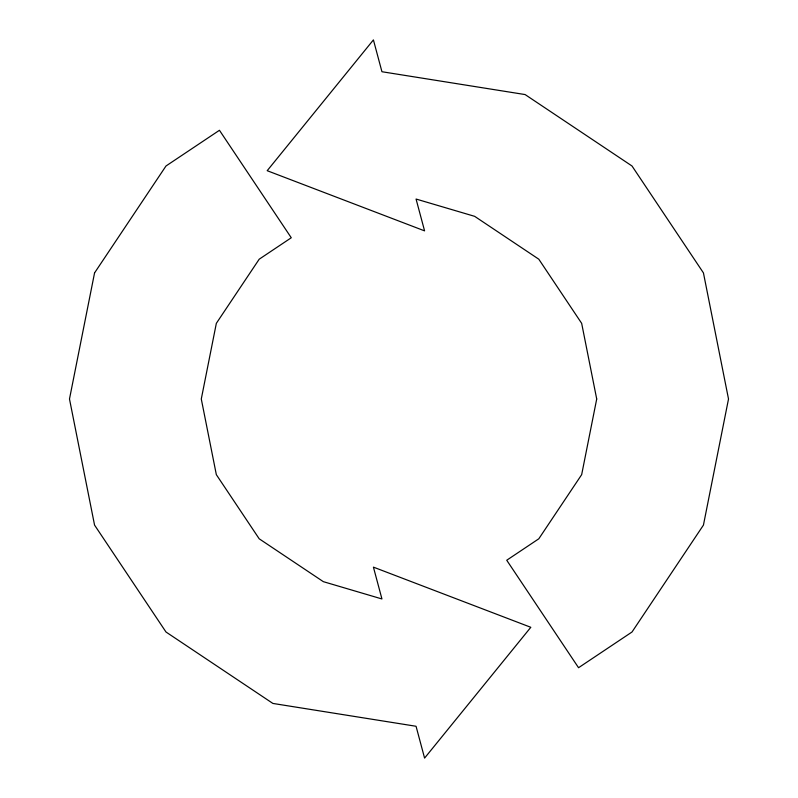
<?xml version="1.0" encoding="UTF-8"?>
<svg xmlns="http://www.w3.org/2000/svg" width="798" height="798" viewBox="0 0 798 798"><rect width="100%" height="100%" fill="white"/><g stroke="black" fill="none" stroke-linecap="round" stroke-linejoin="round"><path stroke-width="1.2" d="M94.563 272.896L69.486 399L94.563 525.104L165.994 632.006L272.896 703.437L416.057 726.27L424.586 758.1L530.81 627.298L373.414 567.129L381.943 598.959L323.34 581.662L259.2 538.8L216.338 474.66L201.286 399L216.338 323.34L259.2 259.2L291.27 237.764L219.45 130.283L165.994 165.994L94.563 272.896M596.714 399L581.662 474.66L538.8 538.8L506.73 560.236L578.55 667.717L632.006 632.006L703.437 525.104L728.514 399L703.437 272.896L632.006 165.994L525.104 94.563L381.943 71.73L373.414 39.9L267.19 170.702L424.586 230.871L416.057 199.041L474.66 216.338L538.8 259.2L581.662 323.34L596.714 399"/></g></svg>
